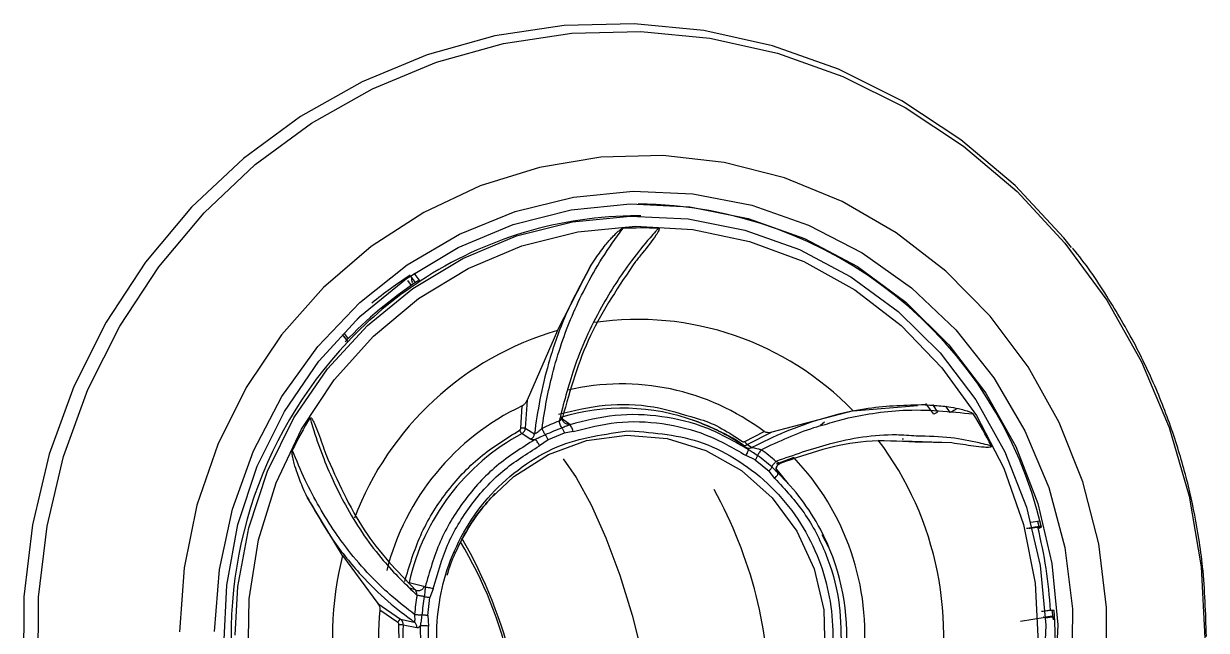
# Model space of a CAD drawing. Header units: inches. Extents: x 2 to 87, y 6 to 129.
# Drawn here: x 53.259 to 55.19, y 37.75 to 38.74 of the extents above; entities that cross this region are included whole.
import ezdxf

# ---------------------------------------------------------------- set-up
doc = ezdxf.new("R2010")
doc.units = ezdxf.units.IN
doc.header["$MEASUREMENT"] = 0
doc.layers.add('1', color=4, linetype='Continuous')

# ---------------------------------------------------------------- blocks, each defined once
blk = doc.blocks.new('2026 STRIDE')
at = {"layer": '1', "color": 3}
for p, q in [((51.9342, 17.3164), (51.9289, 17.3164)), ((51.7979, 17.1294), (51.8518, 17.2342)), ((51.5529, 17.2109), (51.5592, 17.2028)), ((51.5662, 17.2075), (51.5576, 17.2186)), ((51.5739, 17.2101), (51.5639, 17.2229)), ((51.5739, 17.2101), (51.5695, 17.2097)), ((51.56, 17.2076), (51.5609, 17.2075)), ((51.4462, 17.1231), (51.4538, 17.1134)), ((51.4462, 17.123), (51.4555, 17.1111)), ((51.4493, 17.1243), (51.456, 17.1158)), ((51.7979, 17.1294), (51.7483, 17.0158)), ((51.7381, 16.97), (51.7401, 17.0063)), ((51.7483, 17.0158), (51.7453, 16.9699)), ((52.2806, 16.9984), (52.148, 16.9634)), ((52.2806, 16.9984), (52.3856, 17.0069)), ((52.4128, 16.9929), (52.3994, 17.0104)), ((52.4191, 16.9961), (52.4107, 17.0087)), ((52.4318, 17.0058), (52.4385, 16.9957)), ((51.8026, 16.9874), (51.8177, 16.977)), ((52.2341, 16.9796), (52.2277, 16.9743)), ((52.4385, 16.9957), (52.4383, 16.9957)), ((51.74, 16.9614), (51.7545, 16.9523)), ((51.7453, 16.9699), (51.7602, 16.9607)), ((51.809, 16.9621), (51.7826, 16.951)), ((51.8237, 16.9646), (51.809, 16.9621)), ((51.8177, 16.977), (51.818, 16.9756)), ((52.1039, 16.9483), (52.1352, 16.9646)), ((52.148, 16.9634), (52.1081, 16.9431)), ((51.7826, 16.951), (51.7688, 16.9412)), ((52.1021, 16.9411), (52.1053, 16.9391)), ((52.1081, 16.9431), (52.1154, 16.9387)), ((52.4419, 16.9458), (52.3606, 16.949)), ((52.3629, 16.9519), (52.3607, 16.9519)), ((52.4419, 16.9458), (52.3818, 16.9469)), ((52.1209, 16.9181), (52.1059, 16.9255)), ((52.1838, 16.9219), (52.1551, 16.9112)), ((52.1209, 16.9181), (52.1434, 16.9)), ((52.1539, 16.9046), (52.1748, 16.8791)), ((52.1528, 16.888), (52.1434, 16.9)), ((52.1584, 16.8964), (52.158, 16.8965)), ((51.4469, 16.7624), (51.3891, 16.8576)), ((52.5858, 16.8183), (52.571, 16.8159)), ((52.5817, 16.8176), (52.5851, 16.8062)), ((52.5822, 16.8086), (52.5883, 16.8086)), ((52.2413, 16.7753), (52.2304, 16.7959)), ((51.4469, 16.7624), (51.5045, 16.6837)), ((51.5555, 16.7184), (51.5798, 16.712)), ((51.5656, 16.7063), (51.5566, 16.7087)), ((51.5798, 16.712), (51.5818, 16.7105)), ((51.595, 16.7079), (51.5897, 16.6935)), ((51.5859, 16.6643), (51.5897, 16.6935)), ((51.5045, 16.6837), (51.5415, 16.6582)), ((51.537, 16.6531), (51.5076, 16.6731)), ((52.609, 16.6724), (52.603, 16.6725)), ((52.6055, 16.6729), (52.6073, 16.6575)), ((51.5415, 16.6582), (51.5641, 16.6535)), ((51.5859, 16.6643), (51.5871, 16.6471)), ((52.554, 16.6553), (52.5941, 16.6618)), ((52.5948, 16.6619), (52.6066, 16.6638)), ((52.5949, 16.6603), (52.6095, 16.6627)), ((51.5459, 16.6493), (51.568, 16.6446))]:
    blk.add_line(p, q, dxfattribs=at)
at = {"layer": '1', "color": 3, "flags": 128}
for points in [[(52.6374, 17.2646), (52.6246, 17.2805), (52.5452, 17.3658), (52.4567, 17.4407), (52.3602, 17.5044), (52.2571, 17.5557), (52.1489, 17.5941), (52.037, 17.619), (51.9231, 17.63), (51.8088, 17.627), (51.6955, 17.6101), (51.585, 17.5793), (51.4788, 17.5353), (51.3784, 17.4786), (51.2851, 17.41), (51.2004, 17.3305), (51.1253, 17.2411), (51.061, 17.1432), (51.0083, 17.0381), (50.968, 16.9273), (50.9406, 16.8124), (50.9266, 16.6949), (50.9261, 16.5765)], [(50.9499, 16.5772), (50.9504, 16.6941), (50.9643, 16.8101), (50.9913, 16.9235), (51.0311, 17.0329), (51.0831, 17.1367), (51.1466, 17.2333), (51.2207, 17.3215), (51.3044, 17.4), (51.3964, 17.4678), (51.4956, 17.5237), (51.6004, 17.5672), (51.7095, 17.5975), (51.8213, 17.6143), (51.9342, 17.6172), (52.0467, 17.6064), (52.1571, 17.5818), (52.264, 17.5439), (52.3657, 17.4932), (52.461, 17.4304), (52.5484, 17.3563), (52.6267, 17.2721), (52.6948, 17.1789), (52.7518, 17.078), (52.7969, 16.9709), (52.8294, 16.859), (52.8489, 16.7439), (52.8551, 16.6272)], [(52.6938, 16.5727), (52.6946, 16.6774), (52.682, 16.7813), (52.656, 16.8826), (52.6173, 16.9793), (52.5664, 17.0699), (52.5043, 17.1526), (52.4321, 17.226), (52.3511, 17.2888), (52.2628, 17.3399), (52.1686, 17.3783), (52.0703, 17.4034), (51.9697, 17.4147), (51.8685, 17.4121), (51.7686, 17.3955), (51.6716, 17.3653), (51.5795, 17.322), (51.4937, 17.2663), (51.4159, 17.1993), (51.3474, 17.1222), (51.2894, 17.0364), (51.243, 16.9433), (51.209, 16.8446), (51.1881, 16.7421), (51.1805, 16.6377)], [(51.9214, 17.3567), (52.0191, 17.3522), (52.1153, 17.3337), (52.208, 17.3015), (52.2956, 17.2562), (52.3761, 17.1988), (52.4482, 17.1304), (52.5104, 17.0522), (52.5614, 16.9659), (52.6003, 16.873), (52.6264, 16.7754), (52.6391, 16.675), (52.6381, 16.5738)], [(51.2379, 16.6383), (51.2457, 16.7392), (51.2669, 16.838), (51.3013, 16.9328), (51.348, 17.0217), (51.4063, 17.103), (51.4749, 17.1752), (51.5526, 17.2367), (51.6378, 17.2865), (51.7288, 17.3235), (51.824, 17.3471), (51.9214, 17.3567)], [(51.2532, 16.6135), (51.2577, 16.7139), (51.2759, 16.8127), (51.3076, 16.9078), (51.352, 16.9972), (51.4082, 17.0792), (51.4752, 17.1521), (51.5515, 17.2144), (51.6356, 17.2648), (51.7257, 17.3023), (51.8201, 17.3261), (51.9168, 17.3359), (52.0139, 17.3312), (52.1094, 17.3124), (52.2012, 17.2796), (52.2877, 17.2337), (52.3669, 17.1755), (52.4373, 17.1062), (52.4975, 17.0273), (52.5462, 16.9403), (52.5825, 16.847), (52.6055, 16.7493), (52.6149, 16.6492), (52.6104, 16.5488)], [(51.2714, 16.6321), (51.2759, 16.7116), (51.2937, 16.8076), (51.3244, 16.9001), (51.3676, 16.987), (51.4223, 17.0667), (51.4874, 17.1375), (51.5615, 17.1981), (51.6433, 17.2471), (51.7309, 17.2836), (51.8227, 17.3067), (51.9167, 17.3162), (52.0111, 17.3117), (52.1038, 17.2933), (52.1931, 17.2615), (52.2772, 17.2169), (52.3542, 17.1603), (52.4227, 17.0929), (52.4812, 17.0162), (52.5285, 16.9316), (52.5637, 16.841), (52.5861, 16.746), (52.5953, 16.6487), (52.5909, 16.5511)], [(51.9251, 17.2994), (52.0192, 17.2942), (52.1116, 17.2748), (52.2003, 17.2417), (52.2834, 17.1956), (52.3591, 17.1375), (52.4258, 17.0686), (52.4821, 16.9904), (52.5268, 16.9045), (52.559, 16.8128), (52.5779, 16.7172), (52.5831, 16.6198)], [(51.2927, 16.5941), (51.2943, 16.6916), (51.3096, 16.7879), (51.3384, 16.8808), (51.3799, 16.9684), (51.4332, 17.0488), (51.4973, 17.1203), (51.5709, 17.1814), (51.6522, 17.2308), (51.7396, 17.2674), (51.8312, 17.2904), (51.9251, 17.2994)], [(51.688, 16.8548), (51.7268, 16.8912), (51.7832, 16.9269), (51.8455, 16.9497), (51.9111, 16.9586), (51.977, 16.9531), (52.0404, 16.9336), (52.0985, 16.9009), (52.1487, 16.8565), (52.1889, 16.8021), (52.2173, 16.7404), (52.2327, 16.6738), (52.2344, 16.6054), (52.2223, 16.5382), (52.1969, 16.475), (52.1594, 16.4186), (52.1114, 16.3716), (52.055, 16.3359), (51.9926, 16.3131), (51.9271, 16.3042), (51.9271, 16.3042)], [(51.8072, 16.9197), (51.8283, 16.8896), (51.8528, 16.8449), (51.877, 16.7909), (51.8997, 16.73), (51.92, 16.6647), (51.9369, 16.598), (51.9499, 16.5328), (51.9582, 16.4718), (51.9615, 16.4179), (51.9597, 16.3732), (51.9539, 16.3432)], [(52.5912, 16.6622), (52.5914, 16.662), (52.5916, 16.6618)], [(52.5916, 16.6618), (52.592, 16.6616), (52.5922, 16.6615)]]:
    blk.add_lwpolyline(points, dxfattribs=at)
at = {"layer": '1', "color": 3}
for centre, radius, start, end in [((51.9219, 16.6515), 0.6847, 13.2632, 89.3306), ((51.9289, 16.6704), 0.646, 90.0026, 123.3433), ((51.9375, 16.6752), 0.6215, 87.6586, 93.0441), ((51.935, 16.6524), 0.6665, 123.2613, 136.5572), ((51.9397, 16.6524), 0.6669, 123.2659, 136.5526), ((51.917, 16.6564), 0.668, 122.5521, 129.2169), ((51.5673, 17.2125), 0.0081, 156.6204, 217.4791), ((51.929, 16.6586), 0.4889, 44.017, 98.2773), ((51.9388, 16.6441), 0.5053, 106.1875, 159.2292), ((51.9618, 16.6323), 0.6969, 136.6012, 240.7027), ((51.9028, 16.6556), 0.3866, 53.0505, 103.1957), ((51.9141, 16.6379), 0.4074, 115.2877, 165.7886), ((51.9042, 16.6551), 0.3475, 69.8856, 106.9965), ((51.9672, 16.6366), 0.6718, 148.6132, 153.7258), ((51.9239, 16.6508), 0.3529, 110.4474, 115.3799), ((51.9023, 16.6495), 0.3534, 56.3078, 69.904), ((51.9083, 16.6371), 0.671, 26.9326, 32.0494), ((51.9156, 16.6365), 0.3693, 118.3811, 167.1878), ((51.7471, 16.9709), 0.0119, 201.2031, 233.4057), ((51.9245, 16.6502), 0.3418, 110.4473, 115.3799), ((51.8986, 16.6314), 0.5301, 345.6865, 37.0132), ((51.9175, 16.6431), 0.3501, 48.842, 53.6964), ((51.9167, 16.6435), 0.3615, 48.842, 53.6964), ((51.8808, 16.6321), 0.4193, 354.2052, 43.7241), ((51.91, 16.6369), 0.3591, 27.9106, 46.3026), ((51.4237, 16.5191), 0.7209, 359.4477, 29.0992), ((51.9317, 16.6351), 0.3281, 137.9538, 156.0915), ((51.9, 16.6317), 0.3703, 357.4337, 27.9001), ((51.8768, 16.6316), 0.7273, 3.2204, 14.0834), ((51.0043, 16.4173), 0.7386, 12.7605, 30.3418), ((51.0586, 16.4331), 0.6788, 12.5417, 31.1604), ((51.9605, 16.6313), 0.5301, 165.6865, 217.0132), ((51.9473, 16.6314), 0.3844, 170.1456, 174.8047), ((51.9471, 16.6314), 0.3722, 170.1452, 174.8048), ((51.9248, 16.6307), 0.4193, 174.2052, 223.7241), ((51.9171, 16.6204), 0.6939, 270.9223, 4.2995), ((51.5535, 16.9262), 0.277, 266.9556, 268.4181), ((51.9232, 16.6305), 0.3778, 177.143, 225.1984)]:
    blk.add_arc(centre, radius, start, end, dxfattribs=at)
for points, knots in [([(51.7727, 16.9697), (51.775, 16.9848), (51.7793, 17.014), (51.7899, 17.0606), (51.8035, 17.1069), (51.8214, 17.1539), (51.8434, 17.2006), (51.8708, 17.2489), (51.893, 17.2799), (51.9045, 17.2958)], [0, 0, 0, 0, 0.136039, 0.261937, 0.40799, 0.540278, 0.678402, 0.83502, 1, 1, 1, 1]), ([(51.9628, 17.2962), (51.9623, 17.2955), (51.9607, 17.2938), (51.9561, 17.2887), (51.9416, 17.2722), (51.9099, 17.2329), (51.8643, 17.1629), (51.8236, 17.0723), (51.8078, 17.0098), (51.8007, 16.9815)], [0, 0, 0, 0, 0.007324, 0.019565, 0.058649, 0.192116, 0.441769, 0.746986, 1, 1, 1, 1]), ([(51.8518, 17.2342), (51.8546, 17.2386), (51.8624, 17.2506), (51.8743, 17.2666), (51.8861, 17.2804), (51.8939, 17.2883), (51.8988, 17.2927), (51.9018, 17.2948), (51.9035, 17.2957), (51.9043, 17.2958), (51.9045, 17.2958)], [0, 0, 0, 0, 0.191814, 0.519611, 0.729753, 0.856784, 0.930061, 0.970742, 0.992656, 1, 1, 1, 1]), ([(51.9628, 17.2962), (51.963, 17.2961), (51.9632, 17.2961), (51.9635, 17.296), (51.9638, 17.2957), (51.9639, 17.2953), (51.9639, 17.2943), (51.9625, 17.2905), (51.9539, 17.2774), (51.9407, 17.2609), (51.9294, 17.2468), (51.9255, 17.2421)], [0, 0, 0, 0, 0.0054864, 0.0110267, 0.0160424, 0.0215241, 0.0308969, 0.0601677, 0.194769, 0.7287144, 1, 1, 1, 1]), ([(52.8576, 16.6303), (52.8565, 16.6682), (52.8549, 16.7216), (52.8443, 16.8), (52.8314, 16.8667), (52.8098, 16.945), (52.7804, 17.0254), (52.7425, 17.1069), (52.6951, 17.1867), (52.6602, 17.2393), (52.6392, 17.2632), (52.6392, 17.2633)], [0, 0, 0, 0, 0.166026, 0.233909, 0.346602, 0.46396, 0.59017, 0.722268, 0.859079, 0.99968, 1, 1, 1, 1]), ([(51.8518, 17.2342), (51.8367, 17.2065), (51.8091, 17.1557), (51.7839, 17.0812), (51.7684, 17.0172), (51.7629, 16.9794), (51.7602, 16.9607)], [0, 0, 0, 0, 0.318453, 0.584084, 0.795128, 1, 1, 1, 1]), ([(51.9255, 17.2421), (51.8986, 17.2025), (51.8441, 17.1226), (51.8188, 17.0328), (51.8061, 16.9874)], [0, 0, 0, 0, 0.4948681, 1, 1, 1, 1]), ([(51.7483, 17.0158), (51.7477, 17.0145), (51.7466, 17.012), (51.7439, 17.0089), (51.7415, 17.007), (51.7404, 17.0065), (51.7401, 17.0063)], [0, 0, 0, 0, 0.355625, 0.722653, 0.915819, 1, 1, 1, 1]), ([(51.7996, 16.993), (51.8248, 16.9989), (51.8757, 17.0108), (51.9529, 17.0084), (52.0012, 16.9933), (52.0243, 16.9861)], [0, 0, 0, 0, 0.338232, 0.684415, 1, 1, 1, 1]), ([(52.3983, 17.008), (52.3673, 17.0072), (52.3105, 17.0058), (52.2335, 16.9875), (52.1698, 16.9651), (52.1334, 16.9474), (52.1154, 16.9387)], [0, 0, 0, 0, 0.3185328, 0.5847985, 0.7954693, 1, 1, 1, 1]), ([(52.2348, 16.9761), (52.2455, 16.9793), (52.2712, 16.9872), (52.314, 16.9949), (52.3849, 17.0027), (52.439, 16.9971), (52.477, 16.9932)], [0, 0, 0, 0, 0.1348199, 0.3228183, 0.5240107, 1, 1, 1, 1]), ([(52.3983, 17.008), (52.4035, 17.0078), (52.4176, 17.0072), (52.4372, 17.005), (52.4548, 17.0016), (52.4654, 16.9987), (52.4716, 16.9966), (52.4748, 16.995), (52.4764, 16.9939), (52.4769, 16.9933), (52.477, 16.9932)], [0, 0, 0, 0, 0.191793, 0.51957, 0.729701, 0.856735, 0.930021, 0.970711, 0.992633, 1, 1, 1, 1]), ([(51.3937, 16.9865), (51.3938, 16.9866), (51.3939, 16.9868), (51.3942, 16.987), (51.3946, 16.9871), (51.395, 16.987), (51.3958, 16.9865), (51.3982, 16.9835), (51.4047, 16.9695), (51.4117, 16.95), (51.4175, 16.9333), (51.4194, 16.9277)], [0, 0, 0, 0, 0.005501, 0.011055, 0.016084, 0.02158, 0.030977, 0.060324, 0.195274, 0.730604, 1, 1, 1, 1]), ([(51.3937, 16.9865), (51.394, 16.9857), (51.3946, 16.9834), (51.3966, 16.9766), (51.4033, 16.9552), (51.4203, 16.907), (51.4555, 16.8324), (51.5087, 16.7548), (51.5499, 16.7152), (51.5686, 16.6972)], [0, 0, 0, 0, 0.007325, 0.019566, 0.05865, 0.192116, 0.441769, 0.746986, 1, 1, 1, 1]), ([(51.8007, 16.9815), (51.8015, 16.9822), (51.8032, 16.9835), (51.805, 16.9852), (51.8059, 16.9863), (51.8063, 16.9869), (51.8064, 16.9873), (51.8062, 16.9874), (51.8061, 16.9874)], [0, 0, 0, 0, 0.277559, 0.532523, 0.651824, 0.76723, 0.88213, 1, 1, 1, 1]), ([(51.8051, 16.9704), (51.8046, 16.9712), (51.8037, 16.9728), (51.8023, 16.9759), (51.8013, 16.9789), (51.8009, 16.9807), (51.8007, 16.9815)], [0, 0, 0, 0, 0.266689, 0.531115, 0.778754, 1, 1, 1, 1]), ([(51.8177, 16.977), (51.817, 16.9769), (51.8155, 16.9765), (51.8132, 16.9767), (51.8109, 16.9775), (51.8088, 16.9789), (51.8072, 16.9808), (51.8062, 16.983), (51.8058, 16.9853), (51.806, 16.9867), (51.8061, 16.9874)], [0, 0, 0, 0, 0.112211, 0.235183, 0.366441, 0.502102, 0.637431, 0.767757, 0.889371, 1, 1, 1, 1]), ([(51.8086, 16.9792), (51.8081, 16.9798), (51.8071, 16.9809), (51.8063, 16.983), (51.806, 16.985), (51.806, 16.986), (51.806, 16.9865)], [0, 0, 0, 0, 0.281547, 0.543677, 0.783246, 1, 1, 1, 1]), ([(52.1095, 16.9352), (52.0873, 16.9479), (52.043, 16.9733), (51.9684, 16.9912), (51.8919, 16.9943), (51.8427, 16.9818), (51.818, 16.9756)], [0, 0, 0, 0, 0.25, 0.5, 0.75, 1, 1, 1, 1]), ([(51.8237, 16.9646), (51.8472, 16.9706), (51.8949, 16.9827), (51.9693, 16.9798), (52.0417, 16.9623), (52.0847, 16.9377), (52.1059, 16.9255)], [0, 0, 0, 0, 0.247011, 0.5, 0.752989, 1, 1, 1, 1]), ([(52.1025, 16.9416), (52.1019, 16.9421), (52.0872, 16.9532), (52.0589, 16.9674), (52.0305, 16.9785), (52.0186, 16.9832)], [0, 0, 0, 0, 0.022915, 0.586532, 1, 1, 1, 1]), ([(52.0243, 16.9861), (52.0265, 16.9855), (52.0538, 16.9786), (52.0779, 16.9628), (52.1, 16.9484)], [0, 0, 0, 0, 0.082958, 1, 1, 1, 1]), ([(51.5485, 16.7198), (51.5561, 16.7453), (51.5715, 16.797), (51.6143, 16.8659), (51.6689, 16.9253), (51.7138, 16.953), (51.736, 16.9666)], [0, 0, 0, 0, 0.247096, 0.5, 0.752904, 1, 1, 1, 1]), ([(51.9323, 16.2968), (51.8915, 16.3002), (51.8288, 16.3055), (51.7525, 16.3452), (51.6997, 16.387), (51.6564, 16.4395), (51.6154, 16.5164), (51.593, 16.6227), (51.6102, 16.73), (51.6474, 16.8089), (51.6881, 16.8636), (51.7387, 16.9082), (51.813, 16.9519), (51.8754, 16.9604), (51.916, 16.9659)], [0, 0, 0, 0, 0.119728, 0.18418, 0.25, 0.31582, 0.380272, 0.5, 0.619728, 0.68418, 0.75, 0.81582, 0.880272, 1, 1, 1, 1]), ([(51.736, 16.9666), (51.7363, 16.9668), (51.7369, 16.9672), (51.7375, 16.968), (51.738, 16.969), (51.7381, 16.9697), (51.7381, 16.97)], [0, 0, 0, 0, 0.244752, 0.492429, 0.744713, 1, 1, 1, 1]), ([(51.7453, 16.9699), (51.745, 16.9699), (51.7446, 16.9699), (51.7435, 16.9699), (51.7425, 16.9699), (51.7414, 16.97), (51.7399, 16.97), (51.7388, 16.97), (51.7381, 16.97)], [0, 0, 0, 0, 0.2502629, 0.3822316, 0.5148432, 0.6452868, 0.7710154, 1, 1, 1, 1]), ([(51.74, 16.9614), (51.7407, 16.9618), (51.7422, 16.9628), (51.7439, 16.9649), (51.745, 16.9673), (51.7452, 16.969), (51.7453, 16.9699)], [0, 0, 0, 0, 0.245118, 0.499544, 0.75421, 1, 1, 1, 1]), ([(51.7545, 16.9523), (51.7553, 16.9528), (51.7568, 16.9537), (51.7586, 16.9557), (51.7598, 16.9582), (51.7601, 16.9599), (51.7602, 16.9607)], [0, 0, 0, 0, 0.245337, 0.5, 0.754663, 1, 1, 1, 1]), ([(51.7602, 16.9607), (51.7604, 16.9608), (51.7609, 16.9609), (51.7625, 16.9618), (51.7652, 16.9635), (51.7689, 16.9663), (51.7714, 16.9685), (51.7727, 16.9697)], [0, 0, 0, 0, 0.111469, 0.230184, 0.482261, 0.743373, 1, 1, 1, 1]), ([(51.778, 16.959), (51.7748, 16.9575), (51.7693, 16.9548), (51.7638, 16.9525), (51.7614, 16.9515)], [0, 0, 0, 0, 0.571403, 1, 1, 1, 1]), ([(51.818, 16.9756), (51.8171, 16.9752), (51.8159, 16.9747), (51.8141, 16.9739), (51.812, 16.9731), (51.809, 16.9719), (51.8064, 16.9709), (51.8051, 16.9704)], [0, 0, 0, 0, 0.223737, 0.303286, 0.472303, 0.744397, 1, 1, 1, 1]), ([(51.8051, 16.9704), (51.8054, 16.9699), (51.8061, 16.9687), (51.8072, 16.9666), (51.8082, 16.9644), (51.8087, 16.9629), (51.809, 16.9621)], [0, 0, 0, 0, 0.257259, 0.51339, 0.762603, 1, 1, 1, 1]), ([(51.916, 16.9659), (51.9568, 16.9625), (52.0195, 16.9573), (52.0958, 16.9175), (52.1486, 16.8757), (52.1919, 16.8232), (52.2328, 16.7464), (52.2553, 16.6401), (52.2381, 16.5327), (52.2009, 16.4538), (52.1602, 16.3991), (52.1095, 16.3546), (52.0353, 16.3109), (51.9729, 16.3024), (51.9323, 16.2968)], [0, 0, 0, 0, 0.119728, 0.18418, 0.25, 0.31582, 0.380272, 0.5, 0.619728, 0.68418, 0.75, 0.81582, 0.880272, 1, 1, 1, 1]), ([(52.1307, 16.9348), (52.1453, 16.9417), (52.1732, 16.955), (52.2082, 16.9687), (52.2288, 16.9744), (52.2348, 16.9761)], [0, 0, 0, 0, 0.4333405, 0.8341695, 1, 1, 1, 1]), ([(52.148, 16.9634), (52.1466, 16.9631), (52.1436, 16.9623), (52.1394, 16.9628), (52.1366, 16.9637), (52.1355, 16.9644), (52.1352, 16.9646)], [0, 0, 0, 0, 0.355676, 0.722757, 0.915996, 1, 1, 1, 1]), ([(52.3839, 16.9572), (52.3732, 16.9579), (52.3262, 16.9613), (52.2466, 16.9482), (52.1833, 16.9258), (52.1546, 16.9157)], [0, 0, 0, 0, 0.139824, 0.610132, 1, 1, 1, 1]), ([(51.7614, 16.9515), (51.7397, 16.9379), (51.6962, 16.9109), (51.6439, 16.853), (51.6031, 16.786), (51.5889, 16.7357), (51.5818, 16.7105)], [0, 0, 0, 0, 0.25, 0.5, 0.75, 1, 1, 1, 1]), ([(51.595, 16.7079), (51.6018, 16.732), (51.6155, 16.7808), (51.6551, 16.846), (51.7059, 16.9022), (51.748, 16.9283), (51.7688, 16.9412)], [0, 0, 0, 0, 0.247011, 0.5, 0.752989, 1, 1, 1, 1]), ([(51.7545, 16.9523), (51.7552, 16.9519), (51.7566, 16.9511), (51.7597, 16.9513), (51.7614, 16.9515)], [0, 0, 0, 0, 0.4593543, 1, 1, 1, 1]), ([(52.0983, 16.9435), (52.099, 16.9431), (52.1005, 16.9422), (52.1031, 16.9418), (52.1058, 16.942), (52.1074, 16.9428), (52.1081, 16.9431)], [0, 0, 0, 0, 0.245118, 0.499544, 0.75421, 1, 1, 1, 1]), ([(52.1, 16.9484), (52.1003, 16.9483), (52.1009, 16.9479), (52.1019, 16.9478), (52.1029, 16.9478), (52.1036, 16.9481), (52.1039, 16.9483)], [0, 0, 0, 0, 0.244732, 0.492429, 0.744713, 1, 1, 1, 1]), ([(52.1081, 16.9431), (52.1079, 16.9432), (52.1075, 16.9433), (52.1068, 16.944), (52.1062, 16.9447), (52.1056, 16.9455), (52.1048, 16.9467), (52.1042, 16.9477), (52.1039, 16.9483)], [0, 0, 0, 0, 0.250263, 0.382232, 0.514843, 0.645287, 0.771015, 1, 1, 1, 1]), ([(52.3818, 16.9469), (52.355, 16.9486), (52.2805, 16.9534), (52.2081, 16.9285), (52.1616, 16.9125)], [0, 0, 0, 0, 0.358905, 1, 1, 1, 1]), ([(52.5065, 16.941), (52.5057, 16.9412), (52.5035, 16.9418), (52.4969, 16.9435), (52.4761, 16.9484), (52.4379, 16.956), (52.4029, 16.9568), (52.3839, 16.9572)], [0, 0, 0, 0, 0.020867, 0.055739, 0.167083, 0.547297, 1, 1, 1, 1]), ([(52.5065, 16.941), (52.5066, 16.9409), (52.5067, 16.9407), (52.5067, 16.9403), (52.5066, 16.9399), (52.5063, 16.9396), (52.5054, 16.9391), (52.5016, 16.9384), (52.4861, 16.9393), (52.4656, 16.9423), (52.4479, 16.945), (52.4419, 16.9458)], [0, 0, 0, 0, 0.005501, 0.011055, 0.016084, 0.02158, 0.030977, 0.060324, 0.195274, 0.730604, 1, 1, 1, 1]), ([(51.3891, 16.8576), (51.387, 16.8622), (51.3811, 16.8747), (51.3739, 16.893), (51.3684, 16.9101), (51.3657, 16.9209), (51.3646, 16.9274), (51.3643, 16.9311), (51.3644, 16.9331), (51.3647, 16.9338), (51.3648, 16.934)], [0, 0, 0, 0, 0.191801, 0.519634, 0.729787, 0.856818, 0.93009, 0.970764, 0.992671, 1, 1, 1, 1]), ([(51.5645, 16.6662), (51.5523, 16.6755), (51.5295, 16.6929), (51.4941, 16.7264), (51.4628, 16.7616), (51.4336, 16.8011), (51.4087, 16.8409), (51.3849, 16.8858), (51.3716, 16.9176), (51.3648, 16.934)], [0, 0, 0, 0, 0.154271, 0.288952, 0.454424, 0.575072, 0.714225, 0.852753, 1, 1, 1, 1]), ([(51.4194, 16.9277), (51.4388, 16.8842), (51.4778, 16.7965), (51.5362, 16.7365), (51.5656, 16.7063)], [0, 0, 0, 0, 0.495173, 1, 1, 1, 1]), ([(52.1053, 16.9391), (52.1055, 16.9387), (52.1061, 16.938), (52.1083, 16.9362), (52.1095, 16.9352)], [0, 0, 0, 0, 0.459354, 1, 1, 1, 1]), ([(52.1053, 16.9391), (52.106, 16.9386), (52.1076, 16.9378), (52.1103, 16.9373), (52.113, 16.9376), (52.1146, 16.9383), (52.1154, 16.9387)], [0, 0, 0, 0, 0.245337, 0.5, 0.754663, 1, 1, 1, 1]), ([(52.1248, 16.9253), (52.1219, 16.9272), (52.1168, 16.9306), (52.1117, 16.9338), (52.1095, 16.9352)], [0, 0, 0, 0, 0.571403, 1, 1, 1, 1]), ([(52.1154, 16.9387), (52.1157, 16.9386), (52.1162, 16.9386), (52.1181, 16.9382), (52.1213, 16.9375), (52.1259, 16.9362), (52.1291, 16.9353), (52.1307, 16.9348)], [0, 0, 0, 0, 0.111469, 0.230184, 0.482261, 0.743373, 1, 1, 1, 1]), ([(52.1479, 16.9067), (52.1482, 16.9074), (52.1489, 16.9086), (52.1507, 16.9111), (52.1526, 16.9136), (52.154, 16.915), (52.1546, 16.9157)], [0, 0, 0, 0, 0.266689, 0.531115, 0.778754, 1, 1, 1, 1]), ([(52.158, 16.8965), (52.1573, 16.8972), (52.1564, 16.8981), (52.1556, 16.8991), (52.1548, 16.8999), (52.1526, 16.9024), (52.1499, 16.9049), (52.1479, 16.9067)], [0, 0, 0, 0, 0.22908, 0.257055, 0.306679, 0.485356, 1, 1, 1, 1]), ([(52.1546, 16.9157), (52.1557, 16.9153), (52.1577, 16.9145), (52.1599, 16.9136), (52.1611, 16.913), (52.1616, 16.9127), (52.1619, 16.9125), (52.1617, 16.9125), (52.1616, 16.9125)], [0, 0, 0, 0, 0.2775544, 0.532524, 0.6518278, 0.7672335, 0.8821329, 1, 1, 1, 1]), ([(52.1553, 16.9056), (52.1556, 16.9065), (52.1561, 16.9082), (52.1577, 16.9103), (52.1595, 16.9119), (52.1609, 16.9125), (52.1616, 16.9128)], [0, 0, 0, 0, 0.272142, 0.534299, 0.778524, 1, 1, 1, 1]), ([(52.1584, 16.8964), (52.158, 16.8969), (52.1569, 16.8981), (52.1559, 16.9002), (52.1554, 16.9027), (52.1556, 16.9054), (52.1564, 16.9079), (52.1578, 16.9099), (52.1596, 16.9115), (52.161, 16.9122), (52.1616, 16.9125)], [0, 0, 0, 0, 0.11221, 0.235183, 0.36644, 0.502102, 0.63743, 0.767756, 0.889371, 1, 1, 1, 1]), ([(52.1528, 16.888), (52.1696, 16.8699), (52.2036, 16.8332), (52.2383, 16.7652), (52.2599, 16.6915), (52.2608, 16.6407), (52.2612, 16.6156)], [0, 0, 0, 0, 0.247012, 0.5, 0.752988, 1, 1, 1, 1]), ([(51.6325, 16.7689), (51.6378, 16.78), (51.6488, 16.8031), (51.6703, 16.835), (51.6875, 16.8539), (51.6959, 16.8633)], [0, 0, 0, 0, 0.316949, 0.663473, 1, 1, 1, 1]), ([(51.3891, 16.8576), (51.4026, 16.8338), (51.4288, 16.7875), (51.4747, 16.7312), (51.5203, 16.6863), (51.5497, 16.6643), (51.5641, 16.6535)], [0, 0, 0, 0, 0.2807474, 0.5455521, 0.7768174, 1, 1, 1, 1]), ([(52.5638, 16.8067), (52.5669, 16.8072), (52.573, 16.8082), (52.5815, 16.8094), (52.5858, 16.8099), (52.5877, 16.8101)], [0, 0, 0, 0, 0.3649794, 0.7299899, 1, 1, 1, 1]), ([(52.5679, 16.8067), (52.5692, 16.8069), (52.5718, 16.8073), (52.5758, 16.8079), (52.5791, 16.8083), (52.5813, 16.8085), (52.582, 16.8086), (52.5822, 16.8086)], [0, 0, 0, 0, 0.2160173, 0.4320521, 0.6475831, 0.8621082, 1, 1, 1, 1]), ([(51.6179, 16.7301), (51.6216, 16.7424), (51.6257, 16.7557), (51.632, 16.7679), (51.6325, 16.7689)], [0, 0, 0, 0, 0.916245, 1, 1, 1, 1]), ([(51.5798, 16.712), (51.5796, 16.7113), (51.5791, 16.7098), (51.5778, 16.7078), (51.576, 16.7061), (51.5739, 16.7049), (51.5715, 16.7043), (51.5692, 16.7044), (51.5672, 16.7051), (51.5661, 16.7059), (51.5656, 16.7063)], [0, 0, 0, 0, 0.112211, 0.235183, 0.366441, 0.502102, 0.637431, 0.767756, 0.88937, 1, 1, 1, 1]), ([(51.5818, 16.7105), (51.5818, 16.7093), (51.5817, 16.7078), (51.5815, 16.7055), (51.5813, 16.703), (51.581, 16.6994), (51.5805, 16.6965), (51.5803, 16.6951)], [0, 0, 0, 0, 0.224307, 0.303573, 0.473827, 0.745729, 1, 1, 1, 1]), ([(51.5686, 16.6972), (51.5684, 16.6983), (51.5682, 16.7005), (51.5675, 16.703), (51.567, 16.7047), (51.5665, 16.7056), (51.566, 16.7062), (51.5657, 16.7062), (51.5656, 16.7063)], [0, 0, 0, 0, 0.277558, 0.532524, 0.651825, 0.767232, 0.882131, 1, 1, 1, 1]), ([(51.5707, 16.7044), (51.5698, 16.7045), (51.5681, 16.7046), (51.5671, 16.705), (51.5667, 16.7052)], [0, 0, 0, 0, 0.535974, 1, 1, 1, 1]), ([(51.5803, 16.6951), (51.5793, 16.6953), (51.5773, 16.6956), (51.5739, 16.6961), (51.5709, 16.6967), (51.5693, 16.697), (51.5686, 16.6972)], [0, 0, 0, 0, 0.266689, 0.531115, 0.778754, 1, 1, 1, 1]), ([(51.5803, 16.6951), (51.581, 16.695), (51.5825, 16.6948), (51.5849, 16.6944), (51.5874, 16.694), (51.589, 16.6937), (51.5897, 16.6935)], [0, 0, 0, 0, 0.257259, 0.51339, 0.762603, 1, 1, 1, 1]), ([(51.5045, 16.6837), (51.5052, 16.6829), (51.5065, 16.6811), (51.5075, 16.6776), (51.5078, 16.6747), (51.5077, 16.6734), (51.5076, 16.6731)], [0, 0, 0, 0, 0.355757, 0.72292, 0.91627, 1, 1, 1, 1]), ([(52.603, 16.6725), (52.6025, 16.6724), (52.6016, 16.6724), (52.5987, 16.6721), (52.5952, 16.6716), (52.5916, 16.6711), (52.5895, 16.6707), (52.5886, 16.6706)], [0, 0, 0, 0, 0.213397, 0.426778, 0.640614, 0.855428, 1, 1, 1, 1]), ([(51.5415, 16.6582), (51.5412, 16.6581), (51.5409, 16.658), (51.5401, 16.6573), (51.5395, 16.6567), (51.5388, 16.6558), (51.5379, 16.6547), (51.5374, 16.6538), (51.537, 16.6531)], [0, 0, 0, 0, 0.250263, 0.382232, 0.514843, 0.645287, 0.771015, 1, 1, 1, 1]), ([(51.5388, 16.6496), (51.5388, 16.6499), (51.5388, 16.6506), (51.5384, 16.6516), (51.5378, 16.6525), (51.5373, 16.6529), (51.537, 16.6531)], [0, 0, 0, 0, 0.244775, 0.492429, 0.744714, 1, 1, 1, 1]), ([(51.6517, 16.3582), (51.6341, 16.3777), (51.5985, 16.4173), (51.5622, 16.4902), (51.5398, 16.5688), (51.5391, 16.6229), (51.5388, 16.6496)], [0, 0, 0, 0, 0.247096, 0.5, 0.752904, 1, 1, 1, 1]), ([(51.5459, 16.6493), (51.5459, 16.6502), (51.5458, 16.6519), (51.5449, 16.6544), (51.5435, 16.6566), (51.5421, 16.6577), (51.5415, 16.6582)], [0, 0, 0, 0, 0.245118, 0.499544, 0.75421, 1, 1, 1, 1]), ([(51.5641, 16.6535), (51.5642, 16.6535), (51.5646, 16.6537), (51.565, 16.6549), (51.5653, 16.6574), (51.5652, 16.6615), (51.5647, 16.6646), (51.5645, 16.6662)], [0, 0, 0, 0, 0.111467, 0.230181, 0.482258, 0.743371, 1, 1, 1, 1]), ([(51.568, 16.6446), (51.5681, 16.6455), (51.5681, 16.6473), (51.5673, 16.6498), (51.566, 16.652), (51.5647, 16.653), (51.5641, 16.6535)], [0, 0, 0, 0, 0.245337, 0.5, 0.754663, 1, 1, 1, 1]), ([(51.5763, 16.6651), (51.576, 16.6616), (51.5753, 16.6556), (51.5742, 16.65), (51.5737, 16.6476)], [0, 0, 0, 0, 0.571399, 1, 1, 1, 1]), ([(51.568, 16.6446), (51.5689, 16.6446), (51.5708, 16.6445), (51.5727, 16.6465), (51.5737, 16.6476)], [0, 0, 0, 0, 0.459375, 1, 1, 1, 1]), ([(51.5737, 16.6476), (51.5741, 16.6214), (51.575, 16.5689), (51.5973, 16.4932), (51.633, 16.4231), (51.6681, 16.3852), (51.6856, 16.3663)], [0, 0, 0, 0, 0.25, 0.5, 0.75, 1, 1, 1, 1]), ([(51.6955, 16.3747), (51.6787, 16.3928), (51.6447, 16.4295), (51.6099, 16.4976), (51.5883, 16.5712), (51.5875, 16.622), (51.5871, 16.6471)], [0, 0, 0, 0, 0.247011, 0.5, 0.752989, 1, 1, 1, 1])]:
    blk.add_open_spline(points, degree=3, knots=knots, dxfattribs=at)
for points in [[(51.4708, 17.1478), (51.4711, 17.1481), (51.4719, 17.1487), (51.4729, 17.1496), (51.4738, 17.1504), (51.4742, 17.1509), (51.4744, 17.1511)], [(52.4509, 17.0022), (52.4497, 17.0014), (52.4471, 16.9997), (52.4433, 16.9975), (52.4401, 16.996), (52.439, 16.9958), (52.4385, 16.9957)], [(52.4191, 16.9961), (52.4188, 16.9961), (52.4183, 16.996), (52.4167, 16.9952), (52.4148, 16.9941), (52.4135, 16.9933), (52.4128, 16.9929)], [(51.7727, 16.9697), (51.773, 16.9687), (51.7736, 16.9669), (51.775, 16.9639), (51.7765, 16.9611), (51.7775, 16.9597), (51.778, 16.959)], [(51.7826, 16.951), (51.7822, 16.9517), (51.7815, 16.9532), (51.7804, 16.9554), (51.7792, 16.9574), (51.7784, 16.9585), (51.778, 16.959)], [(51.8237, 16.9646), (51.8233, 16.9659), (51.8224, 16.9684), (51.8209, 16.9717), (51.8194, 16.9743), (51.8185, 16.9752), (51.818, 16.9756)], [(51.7688, 16.9412), (51.7682, 16.9424), (51.767, 16.9448), (51.7649, 16.9479), (51.7629, 16.9503), (51.7619, 16.9511), (51.7614, 16.9515)], [(52.1059, 16.9255), (52.1065, 16.9266), (52.1078, 16.9288), (52.1091, 16.9318), (52.1098, 16.9341), (52.1096, 16.9348), (52.1095, 16.9352)], [(52.1209, 16.9181), (52.1213, 16.9187), (52.1222, 16.9201), (52.1233, 16.922), (52.1242, 16.9238), (52.1246, 16.9248), (52.1248, 16.9253)], [(52.1307, 16.9348), (52.1301, 16.934), (52.1288, 16.9324), (52.127, 16.9297), (52.1255, 16.9272), (52.125, 16.9259), (52.1248, 16.9253)], [(52.1479, 16.9067), (52.1477, 16.9063), (52.1473, 16.9054), (52.1462, 16.9037), (52.1449, 16.9019), (52.1439, 16.9006), (52.1434, 16.9)], [(52.1528, 16.888), (52.1536, 16.889), (52.1553, 16.8909), (52.1571, 16.8935), (52.1581, 16.8955), (52.1581, 16.8962), (52.158, 16.8965)], [(51.595, 16.7079), (51.5937, 16.7082), (51.5912, 16.7088), (51.5874, 16.7096), (51.584, 16.7102), (51.5826, 16.7104), (51.5818, 16.7105)], [(51.5645, 16.6662), (51.5653, 16.6661), (51.5671, 16.6659), (51.5703, 16.6656), (51.5735, 16.6653), (51.5754, 16.6652), (51.5763, 16.6651)], [(51.5859, 16.6643), (51.585, 16.6644), (51.5834, 16.6645), (51.5809, 16.6647), (51.5785, 16.6649), (51.5771, 16.6651), (51.5763, 16.6651)], [(51.5871, 16.6471), (51.5858, 16.6472), (51.5832, 16.6473), (51.5793, 16.6475), (51.5759, 16.6476), (51.5744, 16.6476), (51.5737, 16.6476)]]:
    blk.add_open_spline(points, degree=3, dxfattribs=at)

msp = doc.modelspace()

# ---------------------------------------------------------------- block references
msp.add_blockref('2026 STRIDE', (2.3326, 21.1096))

doc.saveas('drawing.dxf')
